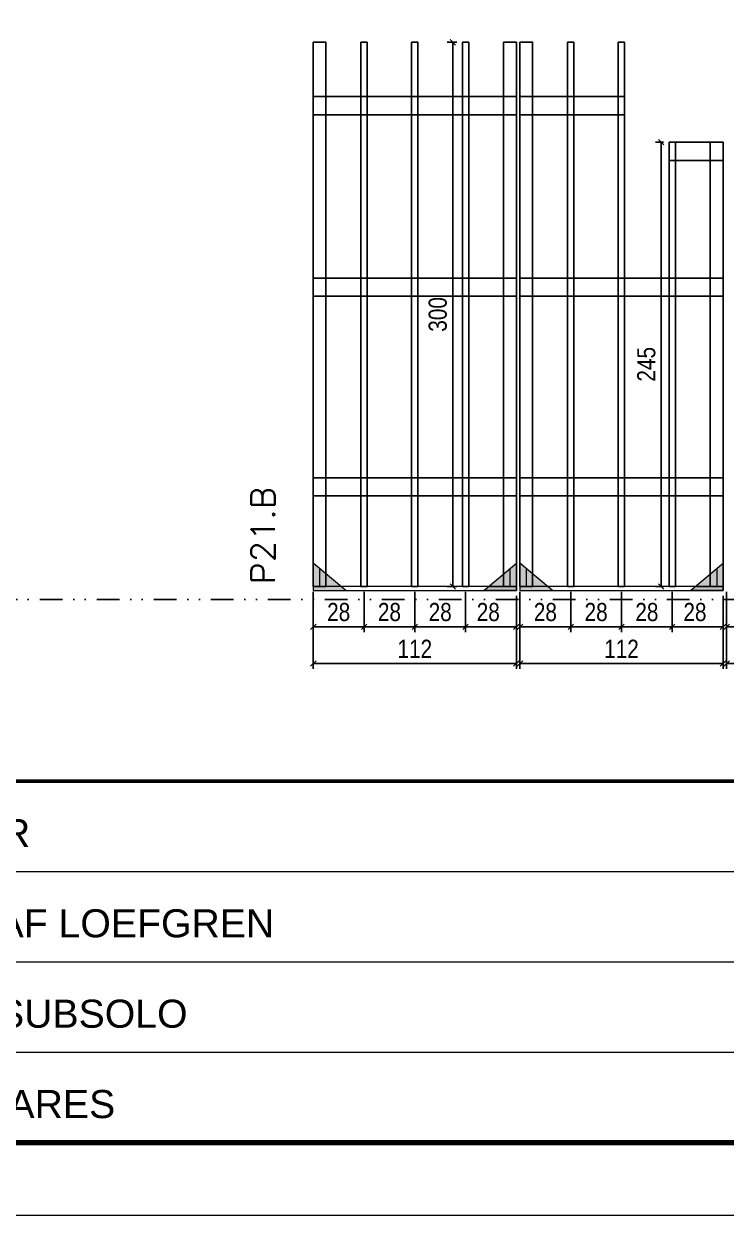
# Model space of a CAD drawing. Header units: millimetres. Extents: x 13777 to 27878, y -21631 to 6985.
# Drawn here: x 16725 to 17112, y -12442 to -11786 of the extents above; entities that cross this region are included whole.
import ezdxf

# ---------------------------------------------------------------- set-up
doc = ezdxf.new("R2010")
doc.units = ezdxf.units.MM
for name, pattern in [('CONTINUO', [0]), ('DASHED', [0.75, 0.5, -0.25]), ('DIVIDE2', [0.625, 0.25, -0.125, 0, -0.125, 0, -0.125]), ('HIDDEN', [0.375, 0.25, -0.125])]:
    doc.linetypes.add(name, pattern=pattern)
for name, color, linetype in [('COTA', 241, 'Continuous'), ('Nível', 160, 'Continuous'), ('SARR_2.2x10', 60, 'Continuous'), ('SARR_3.5x7', 81, 'Continuous'), ('SARR_7x7', 40, 'Continuous')]:
    doc.layers.add(name, color=color, linetype=linetype)
for name, color, linetype, lineweight in [('Folhas', 255, 'Continuous', 9), ('Madeira', 126, 'Continuous', 18), ('Sarr 2.2x7', 40, 'Continuous', 9), ('SARRAFO DE PRESSAO', 251, 'DASHED', 9), ('Texto Seção', 7, 'Continuous', 15)]:
    doc.layers.add(name, color=color, linetype=linetype, lineweight=lineweight)
doc.styles.add('ARIAL', font='arial.ttf')
doc.styles.add('COTA TECNICA', font='techl___.ttf', dxfattribs={"height": 10})
doc.styles.add('REGUA-120', font='ROMANS.shx', dxfattribs={"height": 15})
doc.dimstyles.new('PAINEL', dxfattribs={"dimtxt": 10, "dimasz": 3, "dimexe": 3, "dimexo": 3, "dimgap": 3, "dimtad": 1, "dimdec": 1, "dimzin": 12, "dimdsep": 46, "dimtxsty": 'COTA TECNICA', "dimblk1": 'OBLIQUE', "dimblk2": 'OBLIQUE', "dimsah": 1, "dimcen": 0.9, "dimclrd": 4, "dimclre": 4, "dimclrt": 240, "dimadec": 1, "dimazin": 3, "dimtfac": 1, "dimtdec": 1, "dimtmove": 0, "dimatfit": 3, "dimfxl": 1, "dimtolj": 1, "dimtzin": 12, "dimarcsym": 0})

# ---------------------------------------------------------------- blocks, each defined once
blk = doc.blocks.new('9999999999')
at = {"color": 30, "linetype": 'CONTINUO'}
for p, q in [((98564.56, 34379.64), (99583.98, 34379.64)), ((98564.56, 34329.83), (99487.98, 34329.83)), ((98564.56, 34280.02), (99487.98, 34280.02))]:
    blk.add_line(p, q, dxfattribs=at)
at = {"color": 30, "linetype": 'CONTINUO', "const_width": 2}
blk.add_lwpolyline([(99583.98, 34230.21), (99583.98, 34414.45, 0.414214), (99568.98, 34429.45), (98228.98, 34429.45, 0.414214), (98213.98, 34414.45), (98213.98, 34245.21, 0.414214), (98228.98, 34230.21), (99583.98, 34230.21)], format="xyb", dxfattribs=at)
at = {"layer": 'Folhas'}
blk.add_lwpolyline([(98138.98, 34190.21), (99623.98, 34190.21), (99623.98, 35240.21), (98138.98, 35240.21)], close=True, dxfattribs=at)
at = {"layer": 'Folhas', "color": 30, "const_width": 3}
blk.add_lwpolyline([(98213.98, 34230.21), (99583.98, 34230.21), (99583.98, 35200.21), (98213.98, 35200.21)], close=True, dxfattribs=at)
at = {"color": 7, "linetype": 'Continuous', "ltscale": 5, "style": 'ARIAL'}
for s, height, p in [('SKR', 15.483, (98837.68, 34393.13)), ('LEAF LOEFGREN', 15.4829, (98837.68, 34343.32)), ('4° SUBSOLO', 15.483, (98837.68, 34293.51)), ('PILARES', 15.483, (98837.68, 34243.7))]:
    blk.add_text(s, height=height, dxfattribs=at).set_placement(p)
blk = doc.blocks.new('_Oblique')
at = {"color": 0, "linetype": 'ByBlock', "lineweight": -2}
blk.add_line((-0.5, -0.5), (0.5, 0.5), dxfattribs=at)
blk = doc.blocks.new('*D2960')
at = {"layer": 'COTA', "color": 4, "lineweight": -2, "transparency": 16777216}
for p, q in [((16998.27, -12114.19), (16998.27, -12141.37)), ((17110.27, -12114.19), (17110.27, -12141.37)), ((17110.27, -12138.37), (16998.27, -12138.37))]:
    blk.add_line(p, q, dxfattribs=at)
at = {"layer": 'Defpoints', "color": 0, "transparency": 16777216}
for p in [(16998.27, -12111.19), (17110.27, -12111.19), (16998.27, -12138.37)]:
    blk.add_point(p, dxfattribs=at)
at = {"layer": 'COTA', "color": 4, "lineweight": -2, "transparency": 16777216, "xscale": 3, "yscale": 3, "zscale": 3, "rotation": 180}
blk.add_blockref('_Oblique', (16998.27, -12138.37), dxfattribs=at)
at = {"layer": 'COTA', "color": 4, "lineweight": -2, "transparency": 16777216, "xscale": 3, "yscale": 3, "zscale": 3}
blk.add_blockref('_Oblique', (17110.27, -12138.37), dxfattribs=at)
at = {"layer": 'COTA', "color": 240, "transparency": 16777216, "insert": (17054.27, -12130.31), "char_height": 10, "attachment_point": 5, "style": 'COTA TECNICA'}
blk.add_mtext('\\A1;112', dxfattribs=at)
blk = doc.blocks.new('*D2961')
at = {"layer": 'COTA', "color": 4, "lineweight": -2, "transparency": 16777216}
for p, q in [((16998.27, -12098.99), (16998.27, -12121.19)), ((17026.27, -12098.99), (17026.27, -12121.19)), ((17026.27, -12118.19), (16998.27, -12118.19))]:
    blk.add_line(p, q, dxfattribs=at)
at = {"layer": 'Defpoints', "color": 0, "transparency": 16777216}
for p in [(16998.27, -12095.99), (17026.27, -12095.99), (16998.27, -12118.19)]:
    blk.add_point(p, dxfattribs=at)
at = {"layer": 'COTA', "color": 4, "lineweight": -2, "transparency": 16777216, "xscale": 3, "yscale": 3, "zscale": 3, "rotation": 180}
blk.add_blockref('_Oblique', (16998.27, -12118.19), dxfattribs=at)
at = {"layer": 'COTA', "color": 4, "lineweight": -2, "transparency": 16777216, "xscale": 3, "yscale": 3, "zscale": 3}
blk.add_blockref('_Oblique', (17026.27, -12118.19), dxfattribs=at)
at = {"layer": 'COTA', "color": 240, "transparency": 16777216, "insert": (17012.27, -12110.1), "char_height": 10, "attachment_point": 5, "style": 'COTA TECNICA'}
blk.add_mtext('\\A1;28', dxfattribs=at)
blk = doc.blocks.new('*D2962')
at = {"layer": 'COTA', "color": 4, "lineweight": -2, "transparency": 16777216}
for p, q in [((17082.27, -12098.99), (17082.27, -12121.19)), ((17110.27, -12101.19), (17110.27, -12121.19)), ((17082.27, -12118.19), (17110.27, -12118.19))]:
    blk.add_line(p, q, dxfattribs=at)
at = {"layer": 'Defpoints', "color": 0, "transparency": 16777216}
for p in [(17082.27, -12095.99), (17110.27, -12098.19), (17110.27, -12118.19)]:
    blk.add_point(p, dxfattribs=at)
at = {"layer": 'COTA', "color": 4, "lineweight": -2, "transparency": 16777216, "xscale": 3, "yscale": 3, "zscale": 3, "rotation": 180}
blk.add_blockref('_Oblique', (17082.27, -12118.19), dxfattribs=at)
at = {"layer": 'COTA', "color": 4, "lineweight": -2, "transparency": 16777216, "xscale": 3, "yscale": 3, "zscale": 3}
blk.add_blockref('_Oblique', (17110.27, -12118.19), dxfattribs=at)
at = {"layer": 'COTA', "color": 240, "transparency": 16777216, "insert": (17094.77, -12110.1), "char_height": 10, "attachment_point": 5, "style": 'COTA TECNICA'}
blk.add_mtext('\\A1;28', dxfattribs=at)
blk = doc.blocks.new('*D2963')
at = {"layer": 'COTA', "color": 4, "lineweight": -2, "transparency": 16777216}
for p, q in [((17026.27, -12098.99), (17026.27, -12121.19)), ((17054.27, -12098.99), (17054.27, -12121.19)), ((17026.27, -12118.19), (17054.27, -12118.19))]:
    blk.add_line(p, q, dxfattribs=at)
at = {"layer": 'Defpoints', "color": 0, "transparency": 16777216}
for p in [(17026.27, -12095.99), (17054.27, -12095.99), (17054.27, -12118.19)]:
    blk.add_point(p, dxfattribs=at)
at = {"layer": 'COTA', "color": 4, "lineweight": -2, "transparency": 16777216, "xscale": 3, "yscale": 3, "zscale": 3, "rotation": 180}
blk.add_blockref('_Oblique', (17026.27, -12118.19), dxfattribs=at)
at = {"layer": 'COTA', "color": 4, "lineweight": -2, "transparency": 16777216, "xscale": 3, "yscale": 3, "zscale": 3}
blk.add_blockref('_Oblique', (17054.27, -12118.19), dxfattribs=at)
at = {"layer": 'COTA', "color": 240, "transparency": 16777216, "insert": (17040.27, -12110.1), "char_height": 10, "attachment_point": 5, "style": 'COTA TECNICA'}
blk.add_mtext('\\A1;28', dxfattribs=at)
blk = doc.blocks.new('*D2964')
at = {"layer": 'COTA', "color": 4, "lineweight": -2, "transparency": 16777216}
for p, q in [((17054.27, -12098.99), (17054.27, -12121.19)), ((17082.27, -12098.99), (17082.27, -12121.19)), ((17054.27, -12118.19), (17082.27, -12118.19))]:
    blk.add_line(p, q, dxfattribs=at)
at = {"layer": 'Defpoints', "color": 0, "transparency": 16777216}
for p in [(17054.27, -12095.99), (17082.27, -12095.99), (17082.27, -12118.19)]:
    blk.add_point(p, dxfattribs=at)
at = {"layer": 'COTA', "color": 4, "lineweight": -2, "transparency": 16777216, "xscale": 3, "yscale": 3, "zscale": 3, "rotation": 180}
blk.add_blockref('_Oblique', (17054.27, -12118.19), dxfattribs=at)
at = {"layer": 'COTA', "color": 4, "lineweight": -2, "transparency": 16777216, "xscale": 3, "yscale": 3, "zscale": 3}
blk.add_blockref('_Oblique', (17082.27, -12118.19), dxfattribs=at)
at = {"layer": 'COTA', "color": 240, "transparency": 16777216, "insert": (17068.27, -12110.1), "char_height": 10, "attachment_point": 5, "style": 'COTA TECNICA'}
blk.add_mtext('\\A1;28', dxfattribs=at)
blk = doc.blocks.new('*D2965')
at = {"layer": 'COTA', "color": 4, "lineweight": -2, "transparency": 16777216}
for p, q in [((16884.27, -12114.19), (16884.27, -12141.37)), ((16996.27, -12114.19), (16996.27, -12141.37)), ((16996.27, -12138.37), (16884.27, -12138.37))]:
    blk.add_line(p, q, dxfattribs=at)
at = {"layer": 'Defpoints', "color": 0, "transparency": 16777216}
for p in [(16884.27, -12111.19), (16996.27, -12111.19), (16884.27, -12138.37)]:
    blk.add_point(p, dxfattribs=at)
at = {"layer": 'COTA', "color": 4, "lineweight": -2, "transparency": 16777216, "xscale": 3, "yscale": 3, "zscale": 3, "rotation": 180}
blk.add_blockref('_Oblique', (16884.27, -12138.37), dxfattribs=at)
at = {"layer": 'COTA', "color": 4, "lineweight": -2, "transparency": 16777216, "xscale": 3, "yscale": 3, "zscale": 3}
blk.add_blockref('_Oblique', (16996.27, -12138.37), dxfattribs=at)
at = {"layer": 'COTA', "color": 240, "transparency": 16777216, "insert": (16940.27, -12130.31), "char_height": 10, "attachment_point": 5, "style": 'COTA TECNICA'}
blk.add_mtext('\\A1;112', dxfattribs=at)
blk = doc.blocks.new('*D2966')
at = {"layer": 'COTA', "color": 4, "lineweight": -2, "transparency": 16777216}
for p, q in [((16884.27, -12098.99), (16884.27, -12121.19)), ((16912.27, -12098.99), (16912.27, -12121.19)), ((16912.27, -12118.19), (16884.27, -12118.19))]:
    blk.add_line(p, q, dxfattribs=at)
at = {"layer": 'Defpoints', "color": 0, "transparency": 16777216}
for p in [(16884.27, -12095.99), (16912.27, -12095.99), (16884.27, -12118.19)]:
    blk.add_point(p, dxfattribs=at)
at = {"layer": 'COTA', "color": 4, "lineweight": -2, "transparency": 16777216, "xscale": 3, "yscale": 3, "zscale": 3, "rotation": 180}
blk.add_blockref('_Oblique', (16884.27, -12118.19), dxfattribs=at)
at = {"layer": 'COTA', "color": 4, "lineweight": -2, "transparency": 16777216, "xscale": 3, "yscale": 3, "zscale": 3}
blk.add_blockref('_Oblique', (16912.27, -12118.19), dxfattribs=at)
at = {"layer": 'COTA', "color": 240, "transparency": 16777216, "insert": (16898.27, -12110.1), "char_height": 10, "attachment_point": 5, "style": 'COTA TECNICA'}
blk.add_mtext('\\A1;28', dxfattribs=at)
blk = doc.blocks.new('*D2967')
at = {"layer": 'COTA', "color": 4, "lineweight": -2, "transparency": 16777216}
for p, q in [((16968.27, -12098.99), (16968.27, -12121.19)), ((16996.27, -12101.19), (16996.27, -12121.19)), ((16968.27, -12118.19), (16996.27, -12118.19))]:
    blk.add_line(p, q, dxfattribs=at)
at = {"layer": 'Defpoints', "color": 0, "transparency": 16777216}
for p in [(16968.27, -12095.99), (16996.27, -12098.19), (16996.27, -12118.19)]:
    blk.add_point(p, dxfattribs=at)
at = {"layer": 'COTA', "color": 4, "lineweight": -2, "transparency": 16777216, "xscale": 3, "yscale": 3, "zscale": 3, "rotation": 180}
blk.add_blockref('_Oblique', (16968.27, -12118.19), dxfattribs=at)
at = {"layer": 'COTA', "color": 4, "lineweight": -2, "transparency": 16777216, "xscale": 3, "yscale": 3, "zscale": 3}
blk.add_blockref('_Oblique', (16996.27, -12118.19), dxfattribs=at)
at = {"layer": 'COTA', "color": 240, "transparency": 16777216, "insert": (16980.77, -12110.1), "char_height": 10, "attachment_point": 5, "style": 'COTA TECNICA'}
blk.add_mtext('\\A1;28', dxfattribs=at)
blk = doc.blocks.new('*D2968')
at = {"layer": 'COTA', "color": 4, "lineweight": -2, "transparency": 16777216}
for p, q in [((16912.27, -12098.99), (16912.27, -12121.19)), ((16940.27, -12098.99), (16940.27, -12121.19)), ((16912.27, -12118.19), (16940.27, -12118.19))]:
    blk.add_line(p, q, dxfattribs=at)
at = {"layer": 'Defpoints', "color": 0, "transparency": 16777216}
for p in [(16912.27, -12095.99), (16940.27, -12095.99), (16940.27, -12118.19)]:
    blk.add_point(p, dxfattribs=at)
at = {"layer": 'COTA', "color": 4, "lineweight": -2, "transparency": 16777216, "xscale": 3, "yscale": 3, "zscale": 3, "rotation": 180}
blk.add_blockref('_Oblique', (16912.27, -12118.19), dxfattribs=at)
at = {"layer": 'COTA', "color": 4, "lineweight": -2, "transparency": 16777216, "xscale": 3, "yscale": 3, "zscale": 3}
blk.add_blockref('_Oblique', (16940.27, -12118.19), dxfattribs=at)
at = {"layer": 'COTA', "color": 240, "transparency": 16777216, "insert": (16926.27, -12110.1), "char_height": 10, "attachment_point": 5, "style": 'COTA TECNICA'}
blk.add_mtext('\\A1;28', dxfattribs=at)
blk = doc.blocks.new('*D2969')
at = {"layer": 'COTA', "color": 4, "lineweight": -2, "transparency": 16777216}
for p, q in [((16940.27, -12098.99), (16940.27, -12121.19)), ((16968.27, -12098.99), (16968.27, -12121.19)), ((16940.27, -12118.19), (16968.27, -12118.19))]:
    blk.add_line(p, q, dxfattribs=at)
at = {"layer": 'Defpoints', "color": 0, "transparency": 16777216}
for p in [(16940.27, -12095.99), (16968.27, -12095.99), (16968.27, -12118.19)]:
    blk.add_point(p, dxfattribs=at)
at = {"layer": 'COTA', "color": 4, "lineweight": -2, "transparency": 16777216, "xscale": 3, "yscale": 3, "zscale": 3, "rotation": 180}
blk.add_blockref('_Oblique', (16940.27, -12118.19), dxfattribs=at)
at = {"layer": 'COTA', "color": 4, "lineweight": -2, "transparency": 16777216, "xscale": 3, "yscale": 3, "zscale": 3}
blk.add_blockref('_Oblique', (16968.27, -12118.19), dxfattribs=at)
at = {"layer": 'COTA', "color": 240, "transparency": 16777216, "insert": (16954.27, -12110.1), "char_height": 10, "attachment_point": 5, "style": 'COTA TECNICA'}
blk.add_mtext('\\A1;28', dxfattribs=at)
blk = doc.blocks.new('*D2970')
at = {"layer": 'COTA', "color": 4, "lineweight": -2, "transparency": 16777216}
for p, q in [((17112.27, -12114.19), (17112.27, -12141.37)), ((17224.27, -12114.19), (17224.27, -12141.37)), ((17224.27, -12138.37), (17112.27, -12138.37))]:
    blk.add_line(p, q, dxfattribs=at)
at = {"layer": 'Defpoints', "color": 0, "transparency": 16777216}
for p in [(17112.27, -12111.19), (17224.27, -12111.19), (17112.27, -12138.37)]:
    blk.add_point(p, dxfattribs=at)
at = {"layer": 'COTA', "color": 4, "lineweight": -2, "transparency": 16777216, "xscale": 3, "yscale": 3, "zscale": 3, "rotation": 180}
blk.add_blockref('_Oblique', (17112.27, -12138.37), dxfattribs=at)
at = {"layer": 'COTA', "color": 4, "lineweight": -2, "transparency": 16777216, "xscale": 3, "yscale": 3, "zscale": 3}
blk.add_blockref('_Oblique', (17224.27, -12138.37), dxfattribs=at)
at = {"layer": 'COTA', "color": 240, "transparency": 16777216, "insert": (17168.27, -12130.31), "char_height": 10, "attachment_point": 5, "style": 'COTA TECNICA'}
blk.add_mtext('\\A1;112', dxfattribs=at)
blk = doc.blocks.new('*D2971')
at = {"layer": 'COTA', "color": 4, "lineweight": -2, "transparency": 16777216}
for p, q in [((17112.27, -12098.99), (17112.27, -12121.19)), ((17140.27, -12098.99), (17140.27, -12121.19)), ((17140.27, -12118.19), (17112.27, -12118.19))]:
    blk.add_line(p, q, dxfattribs=at)
at = {"layer": 'Defpoints', "color": 0, "transparency": 16777216}
for p in [(17112.27, -12095.99), (17140.27, -12095.99), (17112.27, -12118.19)]:
    blk.add_point(p, dxfattribs=at)
at = {"layer": 'COTA', "color": 4, "lineweight": -2, "transparency": 16777216, "xscale": 3, "yscale": 3, "zscale": 3, "rotation": 180}
blk.add_blockref('_Oblique', (17112.27, -12118.19), dxfattribs=at)
at = {"layer": 'COTA', "color": 4, "lineweight": -2, "transparency": 16777216, "xscale": 3, "yscale": 3, "zscale": 3}
blk.add_blockref('_Oblique', (17140.27, -12118.19), dxfattribs=at)
at = {"layer": 'COTA', "color": 240, "transparency": 16777216, "insert": (17126.27, -12110.1), "char_height": 10, "attachment_point": 5, "style": 'COTA TECNICA'}
blk.add_mtext('\\A1;28', dxfattribs=at)
blk = doc.blocks.new('*D2984')
at = {"layer": 'COTA', "color": 4, "lineweight": -2, "transparency": 16777216}
for p, q in [((16963.52, -11796.03), (16958.19, -11796.03)), ((16961.19, -11796.03), (16961.19, -12095.99)), ((16963.52, -12095.99), (16958.19, -12095.99))]:
    blk.add_line(p, q, dxfattribs=at)
at = {"layer": 'Defpoints', "color": 0, "transparency": 16777216}
for p in [(16966.52, -11796.03), (16961.19, -12095.99), (16966.52, -12095.99)]:
    blk.add_point(p, dxfattribs=at)
at = {"layer": 'COTA', "color": 4, "lineweight": -2, "transparency": 16777216, "xscale": 3, "yscale": 3, "zscale": 3}
for p, rotation in [((16961.19, -11796.03), 90), ((16961.19, -12095.99), 270)]:
    blk.add_blockref('_Oblique', p, dxfattribs=dict(at, rotation=rotation))
at = {"layer": 'COTA', "color": 240, "transparency": 16777216, "insert": (16952.97, -11946.01), "char_height": 10, "attachment_point": 5, "rotation": 90, "style": 'COTA TECNICA'}
blk.add_mtext('\\A1;300', dxfattribs=at)
blk = doc.blocks.new('*D2987')
at = {"layer": 'COTA', "color": 4, "lineweight": -2, "transparency": 16777216}
for p, q in [((17077.52, -11851.03), (17073.1, -11851.03)), ((17076.1, -11851.03), (17076.1, -12095.99)), ((17077.52, -12095.99), (17073.1, -12095.99))]:
    blk.add_line(p, q, dxfattribs=at)
at = {"layer": 'Defpoints', "color": 0, "transparency": 16777216}
for p in [(17080.52, -11851.03), (17076.1, -12095.99), (17080.52, -12095.99)]:
    blk.add_point(p, dxfattribs=at)
at = {"layer": 'COTA', "color": 4, "lineweight": -2, "transparency": 16777216, "xscale": 3, "yscale": 3, "zscale": 3}
for p, rotation in [((17076.1, -11851.03), 90), ((17076.1, -12095.99), 270)]:
    blk.add_blockref('_Oblique', p, dxfattribs=dict(at, rotation=rotation))
at = {"layer": 'COTA', "color": 240, "transparency": 16777216, "insert": (17067.99, -11973.51), "char_height": 10, "attachment_point": 5, "rotation": 90, "style": 'COTA TECNICA'}
blk.add_mtext('\\A1;245', dxfattribs=at)

msp = doc.modelspace()

# ---------------------------------------------------------------- hatches: boundary and pattern name
at = {"layer": 'Madeira'}
h = msp.add_hatch(color=252, dxfattribs=at)
h.dxf.hatch_style = 2
h.paths.add_polyline_path([(16884.27, -12083.19), (16884.27, -12098.19), (16902.27, -12098.19)])
h = msp.add_hatch(color=252, dxfattribs=at)
h.dxf.hatch_style = 2
h.paths.add_polyline_path([(16996.27, -12083.19), (16996.27, -12098.19), (16978.27, -12098.19)])
h = msp.add_hatch(color=252, dxfattribs=at)
h.dxf.hatch_style = 2
h.paths.add_polyline_path([(16998.27, -12083.19), (16998.27, -12098.19), (17016.27, -12098.19)])
h = msp.add_hatch(color=252, dxfattribs=at)
h.dxf.hatch_style = 2
h.paths.add_polyline_path([(17110.27, -12083.19), (17110.27, -12098.19), (17092.27, -12098.19)])

# ---------------------------------------------------------------- linework, layer by layer
at = {"layer": 'Madeira', "color": 1, "linetype": 'HIDDEN'}
for p, q in [((16887.77, -12086.69), (16887.77, -12095.99)), ((16887.77, -12086.69), (16887.77, -12095.99)), ((16992.77, -12086.69), (16992.77, -12095.99)), ((16992.77, -12086.69), (16992.77, -12095.99)), ((17001.77, -12086.69), (17001.77, -12095.99)), ((17001.77, -12086.69), (17001.77, -12095.99)), ((17106.77, -12086.69), (17106.77, -12095.99)), ((17106.77, -12086.69), (17106.77, -12095.99)), ((16891.27, -12090.19), (16891.27, -12095.99)), ((17005.27, -12090.19), (17005.27, -12095.99)), ((16894.11, -12095.99), (16884.27, -12095.99)), ((16894.11, -12095.99), (16884.27, -12095.99)), ((16900.07, -12095.99), (16884.27, -12095.99)), ((16980.47, -12095.99), (16996.27, -12095.99)), ((16986.44, -12095.99), (16996.27, -12095.99)), ((16986.44, -12095.99), (16996.27, -12095.99)), ((17008.11, -12095.99), (16998.27, -12095.99)), ((17008.11, -12095.99), (16998.27, -12095.99)), ((17014.07, -12095.99), (16998.27, -12095.99)), ((17094.47, -12095.99), (17110.27, -12095.99)), ((17100.44, -12095.99), (17110.27, -12095.99)), ((17100.44, -12095.99), (17110.27, -12095.99))]:
    msp.add_line(p, q, dxfattribs=at)
at = {"layer": 'Madeira'}
for p, q in [((16884.27, -12095.99), (16884.27, -12098.19)), ((16884.27, -12095.99), (16884.27, -12098.19)), ((16884.27, -12095.99), (16884.27, -12098.19)), ((16998.27, -12095.99), (16998.27, -12098.19)), ((16998.27, -12095.99), (16998.27, -12098.19)), ((16998.27, -12095.99), (16998.27, -12098.19))]:
    msp.add_line(p, q, dxfattribs=at)
at = {"layer": 'Madeira', "color": 0}
for points in [[(16884.27, -12083.19), (16884.27, -12098.19), (16902.27, -12098.19), (16884.27, -12083.19)], [(16996.27, -12083.19), (16996.27, -12098.19), (16978.27, -12098.19), (16996.27, -12083.19)], [(16998.27, -12083.19), (16998.27, -12098.19), (17016.27, -12098.19), (16998.27, -12083.19)], [(17110.27, -12083.19), (17110.27, -12098.19), (17092.27, -12098.19), (17110.27, -12083.19)]]:
    msp.add_lwpolyline(points, dxfattribs=at)
at = {"layer": 'Nível', "color": 4, "linetype": 'DIVIDE2', "ltscale": 50}
msp.add_line((13777.11, -12103.19), (21531.15, -12103.19), dxfattribs=at)
at = {"layer": 'Sarr 2.2x7'}
for points in [[(16996.27, -12095.99), (16884.27, -12095.99), (16884.27, -12098.19), (16996.27, -12098.19)], [(17110.27, -12095.99), (16998.27, -12095.99), (16998.27, -12098.19), (17110.27, -12098.19)]]:
    msp.add_lwpolyline(points, close=True, dxfattribs=at)
at = {"layer": 'SARR_2.2x10'}
for points in [[(16884.27, -11825.99), (16996.27, -11825.99), (16996.27, -11835.99), (16884.27, -11835.99)], [(16998.27, -11825.99), (17056.02, -11825.99), (17056.02, -11835.99), (16998.27, -11835.99)], [(17080.52, -11851.1), (17110.27, -11851.1), (17110.27, -11861.1), (17080.52, -11861.1)], [(16884.27, -11926.03), (16996.27, -11926.03), (16996.27, -11936.03), (16884.27, -11936.03)], [(16998.27, -11926.03), (17110.27, -11926.03), (17110.27, -11936.03), (16998.27, -11936.03)], [(16884.27, -12036.03), (16996.27, -12036.03), (16996.27, -12046.03), (16884.27, -12046.03)], [(16998.27, -12036.03), (17110.27, -12036.03), (17110.27, -12046.03), (16998.27, -12046.03)]]:
    msp.add_lwpolyline(points, close=True, dxfattribs=at)
at = {"layer": 'SARR_3.5x7'}
for p, q in [((16910.52, -12095.99), (16910.52, -11795.99)), ((16910.52, -11795.99), (16912.27, -11795.99)), ((16914.02, -11795.99), (16912.27, -11795.99)), ((16914.02, -12095.99), (16914.02, -11795.99)), ((16938.52, -12095.99), (16938.52, -11796.03)), ((16938.52, -11796.03), (16940.27, -11796.03)), ((16942.02, -11796.03), (16940.27, -11796.03)), ((16942.02, -12095.99), (16942.02, -11796.03)), ((16966.52, -12095.99), (16966.52, -11796.03)), ((16966.52, -11796.03), (16968.27, -11796.03)), ((16970.02, -11796.03), (16968.27, -11796.03)), ((16970.02, -12095.99), (16970.02, -11796.03)), ((17024.52, -12095.99), (17024.52, -11796.03)), ((17024.52, -11796.03), (17026.27, -11796.03)), ((17028.02, -11796.03), (17026.27, -11796.03)), ((17028.02, -12095.99), (17028.02, -11796.03)), ((17052.52, -12095.99), (17052.52, -11796.03)), ((17052.52, -11796.03), (17054.27, -11796.03)), ((17056.02, -11796.03), (17054.27, -11796.03)), ((17056.02, -12095.99), (17056.02, -11796.03)), ((17080.52, -12095.99), (17080.52, -11851.03)), ((17080.52, -11851.03), (17082.27, -11851.03)), ((17084.02, -11851.03), (17082.27, -11851.03)), ((17084.02, -12095.99), (17084.02, -11851.03)), ((16910.52, -12095.99), (16912.27, -12095.99)), ((16914.02, -12095.99), (16912.27, -12095.99)), ((16938.52, -12095.99), (16940.27, -12095.99)), ((16942.02, -12095.99), (16940.27, -12095.99)), ((16966.52, -12095.99), (16968.27, -12095.99)), ((16970.02, -12095.99), (16968.27, -12095.99)), ((17024.52, -12095.99), (17026.27, -12095.99)), ((17028.02, -12095.99), (17026.27, -12095.99)), ((17052.52, -12095.99), (17054.27, -12095.99)), ((17056.02, -12095.99), (17054.27, -12095.99)), ((17080.52, -12095.99), (17082.27, -12095.99)), ((17084.02, -12095.99), (17082.27, -12095.99))]:
    msp.add_line(p, q, dxfattribs=at)
at = {"layer": 'SARR_7x7'}
for points in [[(16884.27, -12095.99), (16891.27, -12095.99), (16891.27, -11795.99), (16884.27, -11795.99)], [(16989.27, -12095.99), (16996.27, -12095.99), (16996.27, -11796.03), (16989.27, -11796.03)], [(16998.27, -12095.99), (17005.27, -12095.99), (17005.27, -11796.03), (16998.27, -11796.03)], [(17103.27, -12095.99), (17110.27, -12095.99), (17110.27, -11851.03), (17103.27, -11851.03)]]:
    msp.add_lwpolyline(points, close=True, dxfattribs=at)

# ---------------------------------------------------------------- block references
at = {"layer": 'SARRAFO DE PRESSAO', "color": 6, "linetype": 'ByBlock'}
msp.add_blockref('9999999999', (-82154.01, -46632.68), dxfattribs=at)

# ---------------------------------------------------------------- texts
at = {"layer": 'Texto Seção', "style": 'REGUA-120', "width": 1.05}
msp.add_text('P21.B', height=13, rotation=90, dxfattribs=at).set_placement((16862.98, -12094.89))

# ---------------------------------------------------------------- dimensions: what is measured, and where the dimension line sits
at = {"layer": 'COTA'}
for base, p1, p2, angle, picture, middle in [((16961.19, -12095.99), (16966.52, -11796.03), (16966.52, -12095.99), 90, '*D2984', (16952.97, -11946.01)), ((17076.1, -12095.99), (17080.52, -11851.03), (17080.52, -12095.99), 90, '*D2987', (17067.99, -11973.51)), ((16884.27, -12118.19), (16912.27, -12095.99), (16884.27, -12095.99), 180, '*D2966', (16898.27, -12110.1)), ((16998.27, -12118.19), (17026.27, -12095.99), (16998.27, -12095.99), 180, '*D2961', (17012.27, -12110.1)), ((17112.27, -12118.19), (17140.27, -12095.99), (17112.27, -12095.99), 180, '*D2971', (17126.27, -12110.1)), ((16884.27, -12138.37), (16996.27, -12111.19), (16884.27, -12111.19), 180, '*D2965', (16940.27, -12130.31)), ((16998.27, -12138.37), (17110.27, -12111.19), (16998.27, -12111.19), 180, '*D2960', (17054.27, -12130.31)), ((17112.27, -12138.37), (17224.27, -12111.19), (17112.27, -12111.19), 180, '*D2970', (17168.27, -12130.31))]:
    dim = msp.add_linear_dim(base=base, p1=p1, p2=p2, angle=angle, dimstyle='PAINEL', override={"dimtmove": 1}, dxfattribs=at)
    dim.commit()
    dim.dimension.update_dxf_attribs({"geometry": picture, "text_midpoint": middle})
for base, p1, p2, picture, middle in [((16940.27, -12118.19), (16912.27, -12095.99), (16940.27, -12095.99), '*D2968', (16926.27, -12110.1)), ((16968.27, -12118.19), (16940.27, -12095.99), (16968.27, -12095.99), '*D2969', (16954.27, -12110.1)), ((17054.27, -12118.19), (17026.27, -12095.99), (17054.27, -12095.99), '*D2963', (17040.27, -12110.1)), ((17082.27, -12118.19), (17054.27, -12095.99), (17082.27, -12095.99), '*D2964', (17068.27, -12110.1))]:
    dim = msp.add_linear_dim(base=base, p1=p1, p2=p2, dimstyle='PAINEL', override={"dimtmove": 1}, dxfattribs=at)
    dim.commit()
    dim.dimension.update_dxf_attribs({"geometry": picture, "text_midpoint": middle})
for base, p1, p2, picture, middle in [((16996.27, -12118.19), (16968.27, -12095.99), (16996.27, -12098.19), '*D2967', (16980.77, -12118.19)), ((17110.27, -12118.19), (17082.27, -12095.99), (17110.27, -12098.19), '*D2962', (17094.77, -12118.19))]:
    dim = msp.add_linear_dim(base=base, p1=p1, p2=p2, dimstyle='PAINEL', override={"dimtmove": 1}, dxfattribs=at)
    dim.commit()
    dim.dimension.update_dxf_attribs({"geometry": picture, "text_midpoint": middle, "dimtype": 160})

doc.saveas('drawing.dxf')
